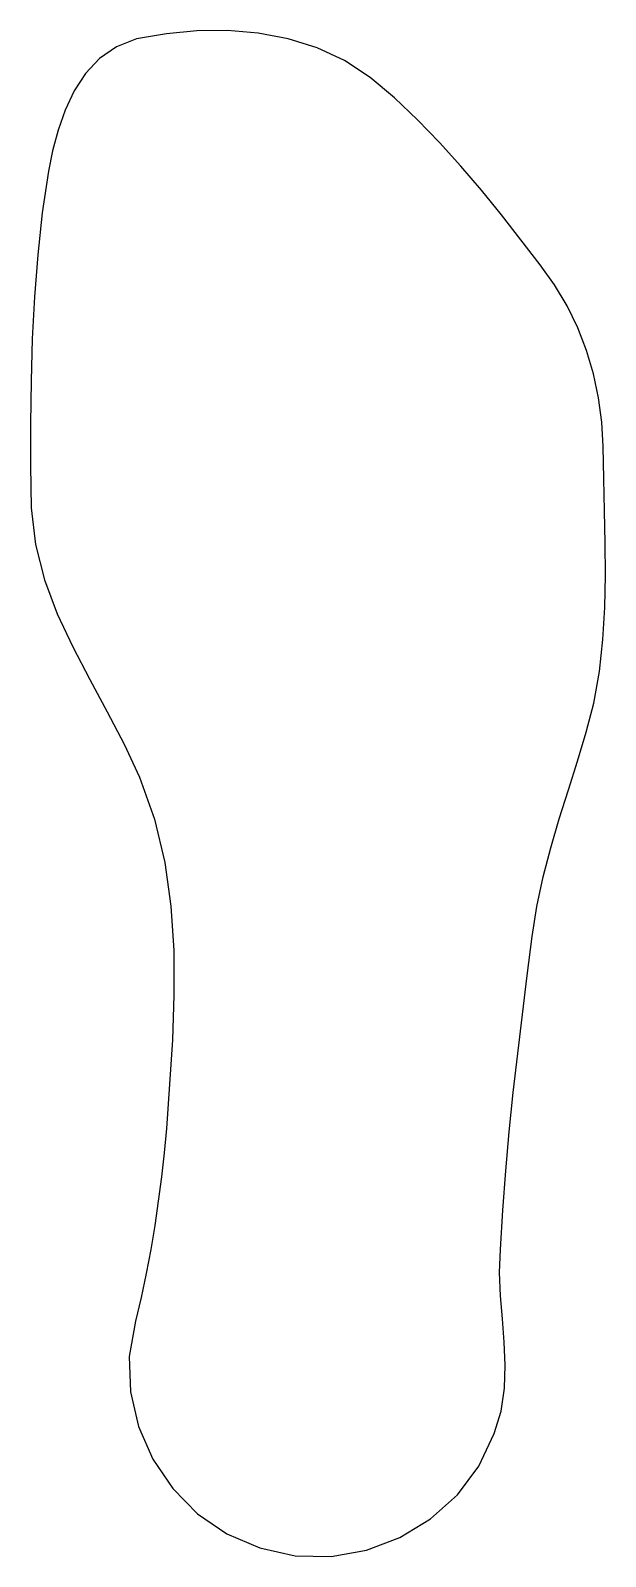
# Model space of a CAD drawing. Extents: x 1 to 87, y 1 to 230.
import ezdxf

# ---------------------------------------------------------------- set-up
doc = ezdxf.new("R2010")
doc.units = 0
doc.layers.get('0').update_dxf_attribs({"linetype": 'CONTINUOUS'})

msp = doc.modelspace()

# ---------------------------------------------------------------- linework, layer by layer
at = {"color": 1}
msp.add_lwpolyline([(16.619807, 36.157997), (15.714121, 30.868168), (15.909397, 25.555093), (17.117703, 20.380087), (19.25111, 15.504466), (22.221686, 11.089548), (25.941502, 7.296638), (30.322626, 4.287068), (35.277129, 2.222148), (40.564606, 1.000898), (45.936112, 0.907198), (51.22116, 1.857458), (56.249265, 3.768138), (60.849941, 6.555668), (64.852701, 10.136498), (68.087059, 14.427068), (70.382529, 19.343819), (71.413331, 22.70521), (71.919503, 26.111546), (72.032396, 29.552657), (71.883362, 33.018374), (71.603754, 36.498528), (71.324923, 39.98295), (71.178222, 43.461471), (71.295002, 46.923922), (71.63921, 52.806805), (72.086636, 58.682731), (72.621649, 64.552254), (73.228617, 70.415928), (73.891907, 76.274308), (74.595887, 82.127949), (75.324927, 87.977404), (76.063393, 93.823228), (76.738037, 98.312234), (77.683988, 102.733891), (78.834145, 107.104917), (80.121405, 111.442026), (81.478668, 115.761933), (82.838831, 120.081353), (84.134794, 124.417002), (85.299455, 128.785595), (86.117232, 133.538632), (86.64316, 138.319602), (86.930766, 143.121829), (87.033579, 147.938636), (87.005129, 152.763346), (86.898939, 157.589285), (86.768541, 162.409775), (86.667461, 167.218141), (86.483896, 170.888949), (86.009972, 174.522936), (85.24932, 178.100082), (84.205573, 181.600364), (82.882363, 185.003762), (81.283323, 188.290253), (79.412084, 191.439818), (77.272281, 194.432434), (74.380028, 198.19036), (71.446973, 201.9324), (68.452039, 205.631373), (65.374152, 209.260097), (62.192235, 212.791392), (58.885214, 216.198078), (55.432012, 219.452968), (51.811554, 222.528878), (47.962731, 225.055358), (43.838975, 226.977988), (39.502431, 228.340818), (35.01524, 229.187968), (30.439546, 229.563488), (25.837494, 229.511488), (21.271226, 229.076038), (16.802885, 228.301218), (13.78485, 227.128508), (11.253792, 225.368098), (9.161732, 223.127908), (7.460688, 220.515858), (6.102678, 217.639888), (5.039721, 214.607913), (4.223836, 211.527872), (3.607042, 208.507687), (2.685608, 202.250563), (1.992399, 195.967398), (1.498442, 189.664004), (1.17476, 183.346196), (0.992378, 177.019784), (0.922318, 170.690583), (0.935608, 164.364406), (1.003278, 158.047064), (1.661653, 152.544952), (3.024676, 147.272412), (4.936129, 142.179792), (7.239796, 137.217443), (9.77946, 132.335716), (12.398903, 127.48496), (14.941909, 122.615525), (17.25226, 117.677762), (19.488799, 111.368315), (21.01432, 104.913933), (21.936842, 98.348788), (22.364386, 91.707056), (22.404966, 85.02291), (22.16661, 78.330523), (21.757332, 71.664071), (21.285152, 65.057726), (20.926793, 61.413304), (20.519809, 57.772403), (20.056397, 54.137828), (19.528753, 50.512383), (18.929076, 46.898875), (18.24956, 43.300108), (17.482403, 39.718887)], close=True, dxfattribs=at)

doc.saveas('drawing.dxf')
